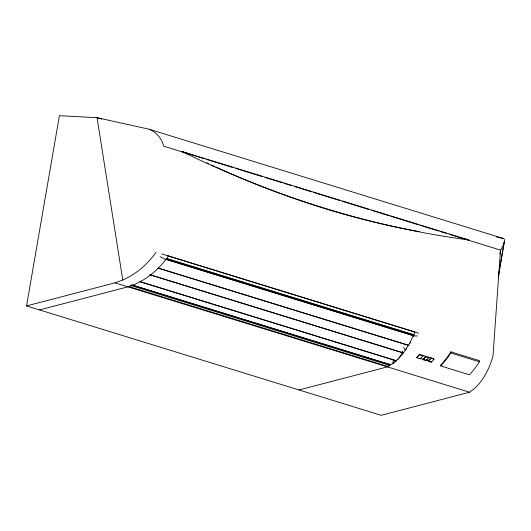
<?xml version="1.0" encoding="UTF-8"?>
<svg xmlns="http://www.w3.org/2000/svg" width="531" height="531" viewBox="0 0 531 531"><rect width="100%" height="100%" fill="white"/><g stroke="black" fill="none" stroke-linecap="round" stroke-linejoin="round"><path stroke-width="0.8" d="M393.186 360.051L392.967 363.31L387.411 366.888L298.986 389.966M499.897 254.196L500.494 250.101A22.063 5.868 -48.7 0 0 503.66 238.585L149.058 129.199L97.047 117.69L59.406 115.692L26.55 305.922L381.152 415.308L469.577 392.23L474.495 388.5A67.742 40.017 -87.7 0 0 492.98 356.089L500.494 250.101L449.286 234.304M498.35 277.594L504.131 242.594M39.526 309.925L127.944 286.846L128.037 286.315M128.827 286.561L387.504 366.357L389.615 365.355L389.88 363.808M440.71 365.932L440.909 364.797A65.532 46.934 -72.9 0 0 450.938 351.841L479.573 360.668L479.374 361.803A65.532 46.934 -72.9 0 1 469.344 374.767L440.71 365.932A65.532 46.934 -72.9 0 0 450.739 352.969L450.938 351.841M498.835 272.668L499.127 271.036M499.359 269.516L499.711 267.77M499.936 266.25L504.35 241.638M140.297 281.722L396.597 360.788L392.967 363.31A66.176 43.223 -81.5 0 0 403.175 353.188L409.686 343.351L414.93 332.008L418.713 333.222M402.226 352.909L399.398 357.416M127.944 286.846C144.525 281.695 158.676 270.179 168.433 255.969L414.93 332.008M397.686 359.819L398.954 358.093M409.686 343.351L410.722 342.21M406.494 348.973L405.472 350.102L403.633 347.433M434.013 359.268L430.82 357.887L428.112 360.848L428.391 361.326L431.311 362.228L434.013 359.268L433.734 358.79L419.344 354.35L416.643 357.31L416.921 357.788L420.26 358.817L422.968 355.856L422.689 355.385M416.921 357.788L419.623 354.827L422.968 355.856M423.24 359.739L425.942 356.772L428.882 357.682L426.181 360.642L423.24 359.739L422.961 359.261L425.67 356.301L425.942 356.772M426.181 360.642L425.902 360.171L426.984 358.983M428.391 361.326L431.092 358.365M156.114 252.172A67.742 53.85 -52.9 0 1 122.761 279.996L114.975 282.844L26.55 305.922M413.337 335.931L417.359 335.997M412.142 335.685L413.782 335.771M496.458 236.992L503.66 238.585M461.147 237.968L468.74 239.959A1826.839 1212.598 82.8 0 1 181.549 151.362L188.313 153.798L163.628 146.184A22.063 19.561 48.8 0 0 149.058 129.199M161.543 253.891L168.433 255.969M101.793 119.15L97.047 117.69L122.761 279.996M181.549 151.362L468.74 239.959M189.102 154.043L204.92 158.922M206.499 159.413L232.598 167.457M235.764 168.433L261.856 176.484M265.022 177.46L282.419 182.83M283.999 183.314L291.121 185.511M294.28 186.487L311.677 191.857M313.263 192.341L339.362 200.393M342.522 201.368L368.62 209.42M371.78 210.395L389.183 215.765M390.763 216.25L418.441 224.792M420.021 225.277L439.004 231.131M440.584 231.622L446.12 233.328M167.922 255.862L414.724 332.001M166.608 258.405L414.207 334.789M166.276 258.789L413.875 335.174M165.718 259.168L414.107 335.791M165.931 259.393L413.53 335.771M450.739 352.969L479.374 361.803M158.012 267.989L408.777 345.349M158.258 268.175L409.016 345.535M150.22 274.799L402.485 352.617M149.669 274.739L402.724 352.803M425.165 359.938L419.988 358.345L420.26 358.817M425.902 360.171L430.302 361.525M139.753 281.662L396.053 360.728M131.715 284.848L390.152 364.578M131.953 285.034L390.398 364.764M130.148 285.313L389.615 365.355M114.975 282.844L469.577 392.23M160.123 256.692L165.818 259.593M428.603 357.204L428.882 357.682M431.033 361.75L431.311 362.228M419.344 354.35L419.623 354.827M402.179 350.978L403.175 353.188M419.251 231.589A1649.777 1095.068 82.8 0 1 215.931 166.999M214.438 166.309A1649.777 1095.068 82.8 0 1 211.444 164.929M208.457 163.535A1649.777 1095.068 82.8 0 1 206.957 162.831"/></g></svg>
